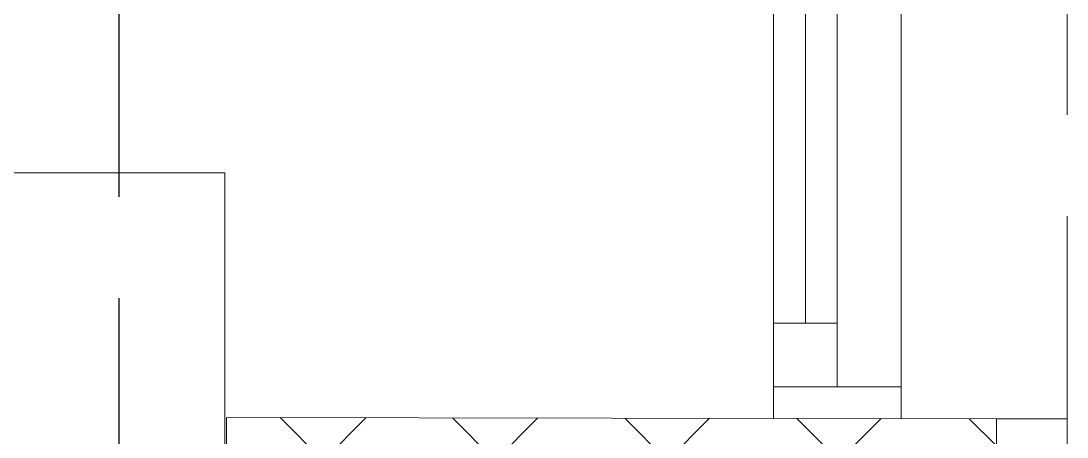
# Model space of a CAD drawing. Header units: inches. Extents: x -12418 to 57169, y -29325 to 19878.
# Drawn here: x 48228 to 49048, y -5605 to -5279 of the extents above; entities that cross this region are included whole.
import ezdxf

# ---------------------------------------------------------------- set-up
doc = ezdxf.new("R2010")
doc.units = ezdxf.units.IN
doc.header["$LTSCALE"] = 25
doc.header["$MEASUREMENT"] = 0
for name, pattern in [('00-Ground Floor$0$HIDDEN', [9.525, 6.35, -3.175]), ('DASHDOT', [25.4, 12.7, -6.35, 0, -6.35]), ('HIDDEN', [9.525, 6.35, -3.175])]:
    doc.linetypes.add(name, pattern=pattern)
doc.layers.get('0').update_dxf_attribs({"color": 8})
for name, color, linetype, lineweight in [('00-Ground Floor$0$Aluminum', 251, 'Continuous', 5), ('00-Ground Floor$0$C-HYDR-CTCH', 251, 'Continuous', 5), ('00-Ground Floor$0$Hatch', 254, 'Continuous', 5), ('00-Ground Floor$0$LOADING', 253, 'Continuous', 5), ('00-Ground Floor$0$NEW Wall', 166, 'Continuous', 5), ('00-Ground Floor$0$Proj', 251, 'Continuous', 5), ('00-Ground Floor$0$Walls', 251, 'Continuous', 5), ('E-LITE-CLNG-CNDT', 6, 'DASHDOT', 35), ('E-POWR-FLOR-CNDT', 6, 'HIDDEN', 25)]:
    doc.layers.add(name, color=color, linetype=linetype, lineweight=lineweight)

# ---------------------------------------------------------------- blocks, each defined once
blk = doc.blocks.new('*X133')
at = {"color": 0}
for p, q in [((13, 1), (13, 1)), ((13, 1), (13, 1)), ((13, 1), (13, 1)), ((13, 1), (13, 1)), ((13, 1), (13, 1)), ((13, 1), (13, 1)), ((13, 1), (13, 1)), ((13, 1), (13, 1)), ((13, 1), (13, 1)), ((13, 1), (13, 1)), ((13, 1), (13, 1)), ((13, 1), (13, 1)), ((13, 1), (13, 1)), ((13, 1), (13, 1)), ((13, 1), (13, 1)), ((13, 1), (14, 1)), ((13, 1), (14, 1)), ((13, 1), (14, 1)), ((13, 1), (13, 1)), ((13, 1), (13, 1)), ((13, 1), (13, 1)), ((13, 1), (13, 1)), ((13, 1), (13, 1)), ((13, 1), (13, 1)), ((13, 1), (13, 1)), ((13, 1), (13, 1)), ((13, 1), (13, 1)), ((13, 1), (13, 1)), ((13, 1), (13, 1)), ((13, 1), (13, 1)), ((13, 1), (13, 1)), ((13, 1), (13, 1)), ((13, 1), (13, 1)), ((13, 1), (13, 1)), ((13, 1), (13, 1)), ((13, 1), (13, 1)), ((13, 1), (13, 1)), ((13, 1), (13, 1)), ((13, 1), (13, 1)), ((13, 1), (13, 1)), ((13, 1), (13, 1)), ((13, 1), (13, 1)), ((13, 1), (13, 1)), ((13, 1), (13, 1)), ((13, 1), (13, 1)), ((13, 1), (13, 1)), ((13, 1), (13, 1)), ((13, 1), (13, 1)), ((13, 1), (13, 1)), ((13, 1), (13, 1)), ((13, 1), (13, 1)), ((13, 1), (13, 1)), ((13, 1), (13, 1)), ((13, 1), (13, 1)), ((13, 1), (13, 1)), ((13, 1), (13, 1)), ((13, 1), (13, 1)), ((13, 1), (13, 1)), ((13, 1), (13, 1)), ((13, 1), (13, 1)), ((13, 1), (13, 1)), ((13, 1), (13, 1)), ((13, 1), (13, 1)), ((13, 1), (13, 1)), ((13, 1), (13, 1)), ((13, 1), (13, 1)), ((13, 1), (13, 1)), ((13, 1), (13, 1)), ((13, 1), (13, 1)), ((13, 1), (13, 1)), ((13, 1), (13, 1)), ((13, 1), (13, 1)), ((13, 1), (13, 1)), ((13, 1), (13, 1)), ((13, 1), (13, 1)), ((13, 1), (13, 1)), ((13, 1), (13, 1)), ((13, 1), (13, 1)), ((13, 1), (13, 1)), ((13, 1), (13, 1)), ((13, 1), (13, 1)), ((13, 1), (13, 1)), ((13, 1), (13, 1)), ((13, 1), (13, 1)), ((13, 1), (13, 1)), ((13, 1), (13, 1)), ((13, 1), (13, 1)), ((13, 1), (13, 1)), ((13, 1), (13, 1)), ((13, 1), (13, 1)), ((13, 1), (13, 1)), ((13, 1), (13, 1)), ((13, 1), (13, 1)), ((13, 1), (13, 1)), ((13, 1), (13, 1)), ((13, 1), (13, 1)), ((13, 1), (13, 1)), ((13, 1), (13, 1)), ((13, 1), (13, 1)), ((13, 1), (13, 1)), ((13, 1), (13, 1)), ((13, 1), (13, 1)), ((13, 1), (13, 1)), ((13, 1), (13, 1)), ((13, 1), (13, 1)), ((13, 1), (13, 1)), ((13, 1), (13, 1)), ((13, 1), (13, 1)), ((13, 1), (13, 1)), ((13, 1), (13, 1)), ((13, 1), (13, 1)), ((13, 1), (13, 1)), ((13, 1), (13, 1)), ((13, 1), (13, 1)), ((13, 1), (13, 1)), ((13, 1), (13, 1)), ((13, 1), (13, 1)), ((13, 1), (13, 1)), ((13, 1), (13, 1)), ((13, 1), (13, 1)), ((13, 1), (13, 1)), ((13, 1), (13, 1)), ((13, 1), (13, 1)), ((13, 1), (14, 1)), ((13, 0), (13, 0)), ((13, 0), (13, 0)), ((13, 0), (13, 0)), ((13, 0), (13, 0)), ((13, 0), (13, 0)), ((13, 0), (13, 0)), ((13, 0), (13, 0)), ((13, 0), (13, 0)), ((13, 0), (13, 0)), ((13, 0), (13, 0)), ((13, 0), (13, 0)), ((13, 0), (13, 0)), ((13, 0), (13, 0)), ((13, 0), (13, 0)), ((13, 0), (13, 0)), ((13, 0), (13, 0)), ((13, 0), (13, 0)), ((13, 0), (13, 0)), ((13, 0), (13, 0)), ((13, 0), (13, 0)), ((13, 0), (13, 0)), ((13, 0), (13, 0)), ((13, 0), (13, 0)), ((13, 0), (13, 0)), ((13, 0), (13, 0)), ((13, 0), (13, 0)), ((13, 0), (13, 0)), ((13, 0), (13, 0)), ((13, 0), (13, 0)), ((13, 0), (13, 0)), ((13, 0), (13, 0)), ((13, 0), (13, 0)), ((13, 0), (13, 0)), ((13, 0), (13, 0)), ((13, 0), (13, 0)), ((13, 0), (13, 0)), ((13, 0), (13, 0)), ((13, 0), (13, 0)), ((13, 0), (13, 0)), ((13, 0), (13, 0)), ((13, 0), (13, 0)), ((13, 0), (13, 0)), ((13, 0), (13, 0)), ((13, 0), (13, 0)), ((13, 0), (13, 0)), ((13, 0), (13, 0)), ((13, 0), (13, 0)), ((13, 0), (13, 0)), ((13, 0), (14, 0)), ((13, 0), (14, 0)), ((13, 0), (13, 0)), ((13, 0), (14, 0)), ((14, 1), (14, 1)), ((14, 1), (14, 1)), ((14, 1), (14, 1)), ((14, 1), (14, 1)), ((14, 1), (14, 1)), ((14, 1), (14, 1)), ((14, 1), (14, 1)), ((14, 1), (14, 1)), ((14, 1), (14, 1)), ((14, 1), (14, 1)), ((14, 1), (14, 1)), ((14, 1), (14, 1)), ((14, 1), (14, 1)), ((14, 1), (14, 1)), ((14, 1), (14, 1)), ((14, 1), (14, 1)), ((14, 1), (14, 1)), ((14, 1), (14, 1)), ((14, 1), (14, 1)), ((14, 1), (14, 1)), ((14, 1), (14, 1)), ((14, 1), (14, 1)), ((14, 1), (14, 1)), ((14, 1), (14, 1)), ((14, 1), (14, 1)), ((14, 1), (14, 1)), ((14, 1), (14, 1)), ((14, 1), (14, 1)), ((14, 1), (14, 1)), ((14, 1), (14, 1)), ((14, 1), (14, 1)), ((14, 1), (14, 1)), ((14, 1), (14, 1)), ((14, 1), (14, 1)), ((14, 1), (14, 1)), ((14, 1), (14, 1)), ((14, 1), (14, 1)), ((14, 1), (14, 1)), ((14, 1), (14, 1)), ((14, 1), (14, 1)), ((14, 1), (14, 1)), ((14, 1), (14, 1)), ((14, 1), (14, 1)), ((14, 1), (14, 1)), ((14, 1), (14, 1)), ((14, 1), (14, 1)), ((14, 1), (14, 1)), ((14, 1), (14, 1)), ((14, 1), (14, 1)), ((14, 1), (14, 1)), ((14, 1), (14, 1)), ((14, 1), (14, 1)), ((14, 1), (14, 1)), ((14, 1), (14, 1)), ((14, 1), (14, 1)), ((14, 1), (14, 1)), ((14, 1), (14, 1)), ((14, 1), (14, 1)), ((14, 1), (14, 1)), ((14, 1), (14, 1)), ((14, 1), (14, 1)), ((14, 1), (14, 1)), ((14, 1), (14, 1)), ((14, 1), (14, 1)), ((14, 1), (14, 1)), ((14, 1), (14, 1)), ((14, 1), (14, 1)), ((14, 1), (14, 1)), ((14, 1), (14, 1)), ((14, 1), (14, 1)), ((14, 1), (14, 1)), ((14, 1), (14, 1)), ((14, 1), (14, 1)), ((14, 1), (14, 1)), ((14, 1), (14, 1)), ((14, 1), (14, 1)), ((14, 1), (14, 1)), ((14, 1), (14, 1)), ((14, 1), (14, 1)), ((14, 1), (14, 1)), ((14, 1), (14, 1)), ((14, 1), (14, 1)), ((14, 1), (14, 1)), ((14, 1), (14, 1)), ((14, 1), (14, 1)), ((14, 1), (14, 1)), ((14, 1), (14, 1)), ((14, 1), (14, 1)), ((14, 1), (14, 1)), ((14, 1), (14, 1)), ((14, 1), (14, 1)), ((14, 1), (14, 1)), ((14, 1), (14, 1)), ((14, 1), (14, 1)), ((14, 0), (14, 0)), ((14, 0), (14, 0)), ((14, 0), (14, 0)), ((14, 0), (14, 0)), ((14, 0), (14, 0)), ((14, 0), (14, 0)), ((14, 0), (14, 0)), ((14, 0), (14, 0)), ((14, 0), (14, 0)), ((14, 0), (14, 0)), ((14, 0), (14, 0)), ((14, 0), (14, 0)), ((14, 0), (14, 0)), ((14, 0), (14, 0)), ((14, 0), (14, 0)), ((14, 0), (14, 0)), ((14, 0), (14, 0)), ((14, 0), (14, 0)), ((14, 0), (14, 0)), ((14, 0), (14, 0)), ((14, 0), (14, 0)), ((14, 0), (14, 0)), ((14, 0), (14, 0)), ((14, 0), (14, 0)), ((14, 0), (14, 0)), ((14, 0), (14, 0)), ((14, 0), (14, 0)), ((14, 0), (14, 0)), ((14, 0), (14, 0)), ((14, 0), (14, 0)), ((14, 0), (14, 0)), ((14, 0), (14, 0)), ((14, 0), (14, 0)), ((14, 0), (14, 0)), ((14, 0), (14, 0)), ((14, 0), (14, 0)), ((14, 0), (14, 0)), ((14, 0), (14, 0)), ((14, 0), (14, 0)), ((14, 0), (14, 0)), ((14, 0), (14, 0)), ((14, 0), (14, 0)), ((14, 0), (14, 0)), ((14, 0), (14, 0)), ((14, 0), (14, 0)), ((14, 0), (14, 0)), ((14, 0), (14, 0)), ((14, 0), (14, 0)), ((13, 0), (13, 0)), ((13, 0), (14, 0)), ((13, 0), (13, 0)), ((13, 0), (14, 0)), ((13, 0), (13, 0)), ((13, 0), (14, 0)), ((13, 0), (13, 0)), ((13, 0), (13, 0)), ((13, 0), (13, 0)), ((13, 0), (13, 0)), ((13, 0), (14, 0)), ((13, 0), (13, 0)), ((13, 0), (14, 0)), ((13, 0), (13, 0)), ((13, 0), (14, 0)), ((13, 0), (13, 0)), ((13, 0), (14, 0)), ((13, 0), (13, 0)), ((13, 0), (14, 0)), ((13, 0), (13, 0)), ((13, 0), (14, 0)), ((13, 0), (13, 0)), ((13, 0), (14, 0)), ((13, 0), (13, 0)), ((13, 0), (13, 0)), ((13, 0), (13, 0)), ((13, 0), (14, 0)), ((13, 0), (13, 0)), ((13, 0), (14, 0)), ((13, 0), (13, 0)), ((13, 0), (14, 0)), ((13, 0), (13, 0)), ((13, 0), (14, 0)), ((13, 0), (13, 0)), ((13, 0), (13, 0)), ((13, 0), (13, 0)), ((13, 0), (13, 0)), ((13, 0), (13, 0)), ((13, 0), (13, 0)), ((13, 0), (13, 0)), ((13, 0), (13, 0)), ((13, 0), (13, 0)), ((13, 0), (13, 0)), ((13, 0), (13, 0)), ((13, 0), (13, 0)), ((13, 0), (13, 0)), ((13, 0), (13, 0)), ((13, 0), (13, 0)), ((13, 0), (13, 0)), ((13, 0), (13, 0)), ((13, 0), (13, 0)), ((13, 0), (13, 0)), ((13, 0), (13, 0)), ((13, 0), (13, 0)), ((13, 0), (13, 0)), ((13, 0), (13, 0)), ((13, 0), (13, 0)), ((13, 0), (13, 0)), ((13, 0), (13, 0)), ((13, 0), (13, 0)), ((13, 0), (13, 0)), ((13, 0), (13, 0)), ((13, 0), (13, 0)), ((13, 0), (13, 0)), ((13, -1), (13, -1)), ((13, -1), (13, -1)), ((13, -1), (13, -1)), ((13, -1), (13, -1)), ((13, -1), (13, -1)), ((13, -1), (14, -1)), ((13, -1), (13, -1)), ((14, 0), (14, 0)), ((14, 0), (14, 0)), ((14, 0), (14, 0)), ((14, 0), (14, 0)), ((14, 0), (14, 0)), ((14, 0), (14, 0)), ((14, 0), (14, 0)), ((14, 0), (14, 0)), ((14, 0), (14, 0)), ((14, 0), (14, 0)), ((14, 0), (14, 0)), ((14, 0), (14, 0)), ((14, 0), (14, 0)), ((14, 0), (14, 0)), ((14, 0), (14, 0)), ((13, 0), (14, 0)), ((14, 0), (14, 0)), ((14, 0), (14, 0)), ((14, 0), (14, 0)), ((14, 0), (14, 0)), ((14, 0), (14, 0)), ((14, 0), (14, 0)), ((14, 0), (14, 0)), ((14, 0), (14, 0)), ((14, 0), (14, 0)), ((14, 0), (14, 0)), ((14, 0), (14, 0)), ((14, 0), (14, 0)), ((14, 0), (14, 0)), ((14, 0), (14, 0)), ((14, 0), (14, 0)), ((14, 0), (14, 0)), ((14, 0), (14, 0)), ((14, 0), (14, 0)), ((14, 0), (14, 0)), ((14, 0), (14, 0)), ((14, 0), (14, 0)), ((14, 0), (14, 0)), ((14, 0), (14, 0)), ((14, 0), (14, 0)), ((14, 0), (14, 0)), ((14, 0), (14, 0)), ((14, 0), (14, 0)), ((14, 0), (14, 0)), ((14, 0), (14, 0)), ((14, 0), (14, 0)), ((14, 0), (14, 0)), ((14, 0), (14, 0)), ((14, 0), (14, 0)), ((14, 0), (14, 0)), ((14, -1), (14, -1)), ((14, -1), (14, -1)), ((14, -1), (14, -1)), ((14, -1), (14, -1)), ((14, -1), (14, -1))]:
    blk.add_line(p, q, dxfattribs=at)
blk = doc.blocks.new('*X132')
at = {"color": 0}
for p, q in [((5, 3), (5, 3)), ((5, 3), (5, 3)), ((5, 3), (5, 3)), ((5, 3), (5, 3)), ((5, 3), (5, 3)), ((5, 3), (5, 3)), ((5, 3), (5, 3)), ((5, 3), (5, 3)), ((5, 3), (5, 3)), ((5, 3), (5, 3)), ((5, 3), (5, 3)), ((5, 3), (5, 3)), ((5, 3), (5, 3)), ((5, 3), (5, 3)), ((5, 3), (5, 3)), ((5, 3), (5, 3)), ((5, 3), (5, 3)), ((5, 3), (5, 3)), ((5, 3), (5, 3)), ((5, 3), (5, 3)), ((5, 3), (5, 3)), ((5, 3), (5, 3)), ((5, 3), (5, 3)), ((5, 3), (5, 3)), ((5, 3), (5, 3)), ((5, 3), (5, 3)), ((5, 3), (5, 3)), ((5, 3), (5, 3)), ((5, 3), (5, 3)), ((5, 3), (5, 3)), ((5, 3), (5, 3)), ((5, 3), (5, 3)), ((5, 3), (5, 3)), ((5, 3), (5, 3)), ((5, 3), (5, 3)), ((5, 3), (5, 3)), ((5, 3), (5, 3)), ((5, 3), (5, 3)), ((5, 3), (5, 3)), ((5, 3), (5, 3)), ((5, 3), (5, 3)), ((5, 3), (5, 3)), ((5, 3), (5, 3)), ((5, 3), (5, 3)), ((5, 3), (5, 3)), ((5, 3), (5, 3)), ((5, 3), (5, 3)), ((5, 3), (5, 3)), ((5, 3), (5, 3)), ((5, 3), (5, 3)), ((5, 3), (5, 3)), ((5, 3), (5, 3)), ((5, 3), (5, 3)), ((5, 3), (5, 3)), ((5, 3), (5, 3)), ((5, 3), (5, 3)), ((5, 3), (5, 3)), ((5, 3), (5, 3)), ((5, 3), (5, 3)), ((5, 3), (5, 3)), ((5, 3), (5, 3)), ((5, 3), (5, 3)), ((5, 3), (5, 3)), ((5, 3), (5, 3)), ((5, 3), (5, 3)), ((5, 3), (5, 3)), ((6, 3), (5, 3)), ((5, 3), (5, 3)), ((6, 3), (5, 3)), ((5, 3), (5, 3)), ((6, 3), (5, 3)), ((5, 3), (5, 3)), ((6, 3), (5, 3)), ((5, 3), (5, 3)), ((5, 3), (5, 3)), ((5, 3), (5, 3)), ((5, 3), (5, 3)), ((5, 3), (5, 3)), ((5, 3), (5, 3)), ((5, 3), (5, 3)), ((5, 3), (5, 3)), ((5, 3), (5, 3)), ((5, 3), (5, 3)), ((5, 3), (5, 3)), ((5, 3), (5, 3)), ((5, 3), (5, 3)), ((5, 3), (5, 3)), ((5, 3), (5, 3)), ((5, 3), (5, 3)), ((5, 3), (5, 3)), ((5, 3), (5, 3)), ((5, 3), (5, 3)), ((5, 3), (5, 3)), ((5, 3), (5, 3)), ((5, 3), (5, 3)), ((5, 3), (5, 3)), ((6, 3), (6, 3)), ((6, 3), (6, 3)), ((6, 3), (6, 3)), ((6, 3), (6, 3)), ((6, 3), (6, 3)), ((6, 3), (6, 3)), ((6, 3), (6, 3)), ((6, 3), (6, 3)), ((6, 3), (6, 3)), ((6, 3), (6, 3)), ((6, 3), (6, 3)), ((6, 3), (6, 3)), ((6, 3), (6, 3)), ((6, 3), (6, 3)), ((6, 3), (6, 3)), ((6, 3), (6, 3)), ((6, 3), (6, 3)), ((6, 3), (6, 3)), ((6, 3), (6, 3)), ((6, 3), (6, 3)), ((6, 3), (6, 3)), ((6, 3), (6, 3)), ((6, 3), (6, 3)), ((6, 3), (6, 3)), ((6, 3), (6, 3)), ((6, 3), (6, 3)), ((6, 3), (6, 3)), ((6, 3), (6, 3)), ((6, 3), (6, 3)), ((6, 3), (6, 3)), ((6, 3), (6, 3)), ((6, 3), (6, 3)), ((6, 3), (6, 3)), ((6, 3), (6, 3)), ((6, 3), (6, 3)), ((6, 3), (6, 3)), ((6, 3), (6, 3)), ((6, 3), (6, 3)), ((6, 3), (6, 3)), ((6, 3), (6, 3)), ((6, 3), (6, 3)), ((6, 3), (6, 3)), ((6, 3), (6, 3)), ((6, 3), (6, 3)), ((6, 3), (6, 3)), ((6, 3), (6, 3)), ((6, 3), (6, 3)), ((6, 3), (6, 3)), ((6, 3), (6, 3)), ((6, 3), (6, 3)), ((6, 3), (6, 3)), ((6, 3), (6, 3)), ((6, 3), (6, 3)), ((6, 3), (6, 3)), ((6, 3), (6, 3)), ((6, 3), (6, 3)), ((6, 3), (6, 3)), ((6, 3), (6, 3)), ((6, 3), (6, 3)), ((6, 3), (6, 3)), ((6, 3), (6, 3)), ((6, 3), (6, 3)), ((6, 3), (6, 3)), ((6, 3), (6, 3)), ((6, 3), (6, 3)), ((6, 3), (6, 3)), ((6, 3), (6, 3)), ((6, 3), (6, 3)), ((6, 3), (6, 3)), ((6, 3), (6, 3)), ((6, 3), (6, 3)), ((6, 3), (6, 3)), ((6, 3), (6, 3)), ((6, 3), (6, 3)), ((6, 3), (6, 3)), ((6, 3), (6, 3)), ((6, 3), (6, 3)), ((6, 3), (6, 3)), ((6, 3), (6, 3)), ((6, 3), (6, 3)), ((6, 3), (6, 3)), ((6, 3), (6, 3)), ((6, 3), (6, 3)), ((6, 3), (6, 3)), ((6, 3), (6, 3)), ((6, 3), (6, 3)), ((6, 3), (6, 3)), ((6, 3), (6, 3)), ((6, 3), (6, 3)), ((6, 3), (6, 3)), ((6, 3), (6, 3)), ((6, 3), (6, 3)), ((6, 3), (6, 3)), ((6, 3), (6, 3)), ((6, 3), (6, 3)), ((6, 3), (6, 3)), ((6, 3), (6, 3)), ((6, 3), (6, 3)), ((6, 3), (6, 3)), ((6, 3), (6, 3)), ((6, 3), (6, 3)), ((6, 3), (6, 3)), ((6, 3), (6, 3)), ((6, 3), (6, 3)), ((6, 3), (6, 3)), ((6, 3), (6, 3)), ((6, 3), (6, 3)), ((6, 3), (6, 3)), ((6, 3), (6, 3)), ((6, 3), (6, 3)), ((6, 3), (6, 3)), ((6, 3), (6, 3)), ((6, 3), (6, 3)), ((6, 3), (6, 3)), ((6, 3), (6, 3)), ((6, 3), (6, 3)), ((6, 3), (6, 3)), ((6, 3), (6, 3)), ((6, 3), (6, 3)), ((6, 3), (6, 3)), ((6, 3), (6, 3)), ((6, 3), (6, 3)), ((6, 3), (6, 3)), ((6, 3), (6, 3)), ((6, 3), (6, 3)), ((6, 3), (6, 3)), ((6, 3), (6, 3)), ((6, 3), (6, 3)), ((6, 3), (6, 3)), ((6, 3), (6, 3)), ((6, 3), (6, 3)), ((6, 3), (6, 3)), ((6, 3), (6, 3)), ((6, 3), (6, 3)), ((6, 3), (6, 3)), ((6, 3), (6, 3)), ((6, 3), (6, 3)), ((6, 3), (6, 3)), ((6, 3), (6, 3)), ((6, 3), (6, 3)), ((6, 3), (6, 3)), ((6, 3), (6, 3)), ((6, 3), (6, 3)), ((6, 3), (6, 3)), ((6, 3), (6, 3)), ((6, 3), (6, 3)), ((6, 3), (6, 3)), ((6, 3), (6, 3)), ((6, 3), (6, 3)), ((6, 3), (6, 3)), ((6, 3), (6, 3)), ((6, 3), (6, 3)), ((6, 3), (6, 3)), ((6, 3), (6, 3)), ((6, 3), (6, 3)), ((6, 3), (6, 3)), ((6, 3), (6, 3)), ((6, 3), (6, 3)), ((6, 3), (6, 3)), ((6, 3), (6, 3)), ((6, 3), (6, 3)), ((6, 3), (6, 3)), ((6, 3), (6, 3)), ((6, 3), (6, 3)), ((6, 3), (6, 3)), ((6, 3), (6, 3)), ((6, 3), (6, 3)), ((6, 3), (6, 3)), ((6, 3), (6, 3)), ((6, 3), (6, 3)), ((6, 3), (6, 3)), ((6, 3), (6, 3)), ((6, 3), (6, 3)), ((6, 3), (6, 3)), ((6, 3), (6, 3)), ((6, 3), (6, 3)), ((6, 3), (6, 3)), ((6, 3), (6, 3)), ((6, 3), (6, 3)), ((6, 3), (6, 3)), ((6, 3), (6, 3)), ((6, 3), (6, 3)), ((6, 3), (6, 3)), ((6, 3), (6, 3)), ((6, 3), (6, 3)), ((6, 3), (6, 3)), ((6, 3), (6, 3)), ((6, 3), (6, 3)), ((6, 3), (6, 3)), ((6, 3), (6, 3)), ((6, 3), (6, 3)), ((6, 3), (6, 3)), ((6, 3), (6, 3)), ((6, 3), (6, 3)), ((6, 3), (6, 3)), ((6, 3), (6, 3)), ((6, 3), (6, 3)), ((6, 3), (6, 3)), ((6, 3), (6, 3)), ((6, 3), (6, 3)), ((6, 3), (6, 3)), ((6, 3), (6, 3)), ((6, 3), (6, 3)), ((6, 3), (6, 3)), ((6, 3), (5, 3)), ((6, 3), (5, 3)), ((6, 3), (5, 3)), ((6, 3), (5, 3)), ((6, 3), (5, 3)), ((6, 3), (6, 3)), ((6, 3), (6, 3)), ((6, 3), (6, 3)), ((6, 3), (6, 3)), ((6, 3), (6, 3)), ((6, 3), (6, 3)), ((6, 3), (6, 3)), ((6, 3), (6, 3)), ((6, 3), (6, 3)), ((6, 3), (6, 3)), ((6, 3), (6, 3)), ((6, 3), (6, 3)), ((6, 3), (6, 3)), ((6, 3), (6, 3)), ((6, 3), (6, 3)), ((6, 3), (6, 3)), ((6, 3), (6, 3)), ((6, 3), (6, 3)), ((6, 3), (6, 3)), ((6, 3), (6, 3)), ((6, 3), (6, 3)), ((6, 3), (6, 3)), ((6, 3), (6, 3)), ((6, 3), (6, 3)), ((6, 3), (6, 3)), ((6, 3), (6, 3)), ((6, 3), (6, 3)), ((6, 3), (6, 3)), ((6, 3), (6, 3)), ((6, 3), (6, 3)), ((6, 3), (6, 3)), ((6, 3), (6, 3)), ((6, 3), (6, 3)), ((6, 3), (6, 3)), ((6, 3), (6, 3)), ((6, 3), (6, 3)), ((6, 3), (6, 3)), ((6, 3), (6, 3)), ((6, 3), (6, 3)), ((6, 3), (6, 3)), ((6, 3), (6, 3)), ((6, 3), (6, 3)), ((6, 3), (6, 3)), ((6, 3), (6, 3)), ((6, 3), (6, 3)), ((6, 3), (6, 3)), ((6, 3), (6, 3)), ((6, 3), (6, 3)), ((6, 3), (6, 3)), ((6, 3), (6, 3)), ((6, 3), (6, 3)), ((6, 3), (6, 3)), ((6, 3), (6, 3)), ((6, 3), (6, 3)), ((6, 3), (6, 3)), ((6, 3), (6, 3)), ((6, 3), (6, 3)), ((6, 3), (6, 3)), ((6, 3), (6, 3)), ((6, 3), (6, 3)), ((6, 3), (6, 3)), ((6, 3), (6, 3)), ((6, 3), (6, 3)), ((6, 3), (6, 3)), ((6, 3), (6, 3)), ((6, 3), (6, 3)), ((6, 3), (6, 3)), ((6, 3), (6, 3)), ((6, 3), (6, 3)), ((6, 3), (6, 3)), ((6, 3), (6, 3)), ((6, 3), (6, 3)), ((6, 3), (6, 3)), ((6, 3), (6, 3)), ((6, 3), (6, 3)), ((6, 3), (6, 3)), ((6, 3), (6, 3)), ((6, 3), (6, 3)), ((6, 3), (6, 3)), ((6, 3), (6, 3)), ((6, 3), (6, 3)), ((6, 3), (6, 3)), ((6, 3), (6, 3)), ((6, 3), (6, 3)), ((6, 3), (6, 3)), ((6, 3), (6, 3)), ((6, 3), (6, 3)), ((6, 3), (6, 3)), ((6, 3), (6, 3)), ((6, 3), (6, 3)), ((6, 3), (6, 3)), ((6, 3), (6, 3)), ((6, 3), (6, 3)), ((6, 3), (6, 3)), ((6, 3), (6, 3)), ((6, 3), (6, 3)), ((6, 3), (6, 3)), ((6, 3), (6, 3)), ((6, 3), (6, 3)), ((6, 3), (6, 3)), ((6, 3), (6, 3)), ((6, 3), (6, 3)), ((6, 3), (6, 3)), ((6, 3), (6, 3)), ((6, 3), (6, 3)), ((6, 3), (6, 3)), ((6, 3), (6, 3)), ((6, 3), (6, 3)), ((6, 3), (6, 3)), ((6, 3), (6, 3)), ((6, 3), (6, 3)), ((6, 3), (6, 3)), ((6, 3), (6, 3)), ((6, 3), (6, 3)), ((6, 3), (6, 3)), ((6, 3), (6, 3)), ((6, 3), (6, 3)), ((6, 3), (6, 3)), ((6, 3), (6, 3)), ((6, 3), (6, 3)), ((6, 3), (6, 3)), ((6, 3), (6, 3)), ((6, 3), (6, 3)), ((6, 3), (6, 3)), ((6, 3), (6, 3)), ((6, 3), (6, 3)), ((6, 3), (6, 3)), ((6, 3), (6, 3)), ((6, 3), (6, 3)), ((6, 3), (6, 3)), ((6, 3), (6, 3)), ((6, 3), (6, 3)), ((6, 3), (6, 3)), ((6, 3), (6, 3)), ((6, 3), (6, 3)), ((6, 3), (6, 3)), ((6, 3), (6, 3)), ((6, 3), (6, 3)), ((6, 3), (6, 3)), ((6, 3), (6, 3)), ((6, 3), (6, 3)), ((6, 3), (6, 3)), ((6, 3), (6, 3)), ((6, 3), (6, 3)), ((6, 3), (6, 3)), ((6, 3), (6, 3)), ((6, 3), (6, 3)), ((6, 3), (6, 3)), ((6, 3), (6, 3)), ((6, 3), (6, 3)), ((6, 3), (6, 3)), ((6, 3), (6, 3)), ((6, 3), (6, 3)), ((6, 3), (6, 3)), ((6, 3), (6, 3)), ((6, 3), (6, 3)), ((6, 3), (6, 3)), ((6, 3), (6, 3)), ((6, 3), (6, 3)), ((6, 3), (6, 3)), ((6, 3), (6, 3)), ((6, 3), (6, 3)), ((6, 3), (6, 3)), ((6, 3), (6, 3)), ((6, 3), (6, 3)), ((6, 3), (6, 3)), ((6, 3), (6, 3)), ((6, 3), (6, 3)), ((6, 3), (6, 3)), ((6, 3), (6, 3)), ((6, 3), (6, 3)), ((6, 3), (6, 3)), ((6, 3), (6, 3)), ((6, 3), (6, 3)), ((6, 3), (6, 3)), ((6, 3), (6, 3)), ((6, 3), (6, 3)), ((6, 3), (6, 3)), ((6, 3), (6, 3)), ((6, 3), (6, 3)), ((6, 3), (6, 3)), ((6, 3), (6, 3)), ((6, 3), (6, 3)), ((6, 3), (6, 3)), ((6, 3), (6, 3)), ((6, 3), (6, 3)), ((6, 3), (6, 3)), ((6, 3), (6, 3)), ((6, 3), (6, 3)), ((6, 3), (6, 3)), ((6, 3), (6, 3)), ((6, 3), (6, 3)), ((6, 3), (6, 3)), ((6, 3), (6, 3)), ((6, 3), (6, 3)), ((6, 3), (6, 3)), ((6, 3), (6, 3)), ((6, 3), (6, 3)), ((6, 3), (6, 3)), ((6, 3), (6, 3)), ((6, 3), (6, 3)), ((6, 3), (6, 3)), ((6, 3), (6, 3)), ((6, 3), (6, 3)), ((6, 3), (6, 3)), ((6, 3), (6, 3)), ((6, 3), (6, 3)), ((6, 3), (6, 3)), ((6, 3), (6, 3)), ((6, 3), (6, 3)), ((6, 3), (6, 3)), ((6, 3), (6, 3)), ((6, 3), (6, 3)), ((6, 3), (6, 3)), ((6, 3), (6, 3)), ((6, 3), (6, 3)), ((6, 3), (6, 3)), ((6, 3), (6, 3)), ((6, 3), (6, 3)), ((6, 3), (6, 3)), ((6, 3), (6, 3)), ((6, 3), (6, 3)), ((6, 3), (6, 3)), ((6, 3), (6, 3)), ((6, 3), (6, 3)), ((6, 3), (6, 3)), ((6, 3), (6, 3)), ((6, 3), (6, 3)), ((6, 3), (6, 3)), ((6, 3), (6, 3)), ((6, 3), (6, 3)), ((6, 3), (6, 3)), ((6, 3), (6, 3)), ((6, 3), (6, 3)), ((6, 3), (6, 3)), ((6, 3), (6, 3)), ((6, 3), (6, 3)), ((6, 3), (6, 3)), ((6, 3), (6, 3)), ((6, 3), (6, 3)), ((6, 3), (6, 3)), ((6, 3), (6, 3)), ((6, 3), (6, 3)), ((6, 3), (6, 3)), ((6, 3), (6, 3)), ((6, 3), (6, 3)), ((6, 3), (6, 3)), ((6, 3), (6, 3)), ((6, 3), (6, 3)), ((6, 3), (6, 3)), ((6, 3), (6, 3)), ((6, 3), (6, 3)), ((6, 3), (6, 3)), ((6, 3), (6, 3)), ((6, 3), (6, 3)), ((6, 3), (6, 3)), ((6, 3), (6, 3)), ((6, 3), (6, 3)), ((6, 3), (6, 3)), ((6, 3), (6, 3)), ((6, 3), (6, 3)), ((6, 3), (6, 3)), ((6, 3), (6, 3)), ((6, 3), (6, 3)), ((6, 3), (6, 3)), ((6, 3), (6, 3)), ((6, 3), (6, 3)), ((6, 3), (6, 3)), ((6, 3), (6, 3)), ((6, 3), (6, 3)), ((6, 3), (6, 3)), ((6, 3), (6, 3)), ((6, 3), (6, 3)), ((6, 3), (6, 3)), ((6, 3), (6, 3)), ((6, 3), (6, 3)), ((6, 3), (6, 3)), ((6, 3), (6, 3)), ((6, 3), (6, 3)), ((6, 3), (6, 3)), ((6, 3), (6, 3)), ((6, 3), (6, 3)), ((6, 3), (6, 3)), ((6, 3), (6, 3)), ((6, 3), (6, 3)), ((6, 3), (6, 3)), ((6, 3), (6, 3)), ((6, 3), (6, 3)), ((6, 3), (6, 3)), ((6, 3), (6, 3)), ((6, 3), (6, 3)), ((6, 3), (6, 3)), ((6, 3), (6, 3)), ((6, 3), (6, 3)), ((6, 3), (6, 3)), ((6, 3), (6, 3)), ((6, 3), (6, 3)), ((6, 3), (6, 3)), ((6, 3), (6, 3)), ((6, 3), (6, 3)), ((6, 3), (6, 3)), ((6, 3), (6, 3)), ((6, 3), (6, 3)), ((6, 3), (6, 3)), ((6, 3), (6, 3)), ((6, 3), (6, 3)), ((6, 3), (6, 3)), ((6, 3), (6, 3)), ((6, 3), (6, 3)), ((6, 3), (6, 3)), ((6, 3), (6, 3)), ((6, 3), (6, 3)), ((6, 3), (6, 3)), ((6, 3), (6, 3)), ((6, 3), (6, 3)), ((6, 3), (6, 3)), ((6, 3), (6, 3))]:
    blk.add_line(p, q, dxfattribs=at)
blk = doc.blocks.new('00-Ground Floor$0$GF21043-P')
at = {"color": 0}
for p, q in [((0.8, 0.75), (-0.8, 0.75)), ((0.8, 0), (0.8, 0.75))]:
    blk.add_line(p, q, dxfattribs=at)
for points in [[(0.8, 0.75), (0.8, 0.75), (0.8, 0.75), (0.8, 0.75), (0.8, 0.75), (0.8, 0.75), (0.8, 0.75), (0.8, 0.75), (0.8, 0.75), (0.8, 0.75), (0.8, 0.75), (0.8, 0.75), (0.8, 0.75), (0.8, 0.75), (0.8, 0.75), (0.8, 0.75), (0.8, 0.75), (0.8, 0.75), (0.8, 0.75), (0.8, 0.75), (0.8, 0.75), (0.8, 0.75), (0.8, 0.75), (0.8, 0.75), (0.8, 0.75), (0.8, 0.75), (0.8, 0.75), (0.8, 0.75), (0.8, 0.75), (0.8, 0.75), (0.8, 0.75), (0.8, 0.75), (0.8, 0.75), (0.8, 0.75), (0.8, 0.75), (0.8, 0.75), (0.8, 0.75), (0.8, 0.75), (0.8, 0.75), (0.8, 0.75), (0.8, 0.75), (0.8, 0.75), (0.8, 0.75), (0.8, 0.75), (0.8, 0.75), (0.8, 0.75), (0.8, 0.75), (0.8, 0.75), (0.8, 0.75), (0.8, 0.75), (0.8, 0.75), (0.8, 0.75), (0.8, 0.75), (0.8, 0.75), (0.8, 0.75), (0.8, 0.75), (0.8, 0.75), (0.8, 0.75), (0.8, 0.75), (0.8, 0.75), (0.8, 0.75), (0.8, 0.75), (0.8, 0.75), (0.8, 0.75), (0.8, 0.75), (0.8, 0.75), (0.8, 0.75), (0.8, 0.75), (0.8, 0.75), (0.8, 0.75), (0.8, 0.75), (0.8, 0.75), (0.8, 0.75), (0.8, 0.75), (0.8, 0.75), (0.8, 0.75), (0.8, 0.75), (0.8, 0.75), (0.8, 0.75), (0.8, 0.75), (0.8, 0.75), (0.8, 0.75), (0.8, 0.75), (0.8, 0.75), (0.8, 0.75), (0.8, 0.75), (0.8, 0.75), (0.8, 0.75), (0.8, 0.75), (0.8, 0.75), (0.8, 0.75), (0.8, 0.75), (0.8, 0.75), (0.8, 0.75), (0.8, 0.75), (0.8, 0.75), (0.8, 0.75), (0.8, 0.75), (0.8, 0.75), (0.8, 0.75), (0.8, 0.75), (0.8, 0.75), (0.8, 0.75), (0.8, 0.75), (0.8, 0.75), (0.8, 0.75), (0.8, 0.75), (0.8, 0.75), (0.8, 0.75), (0.8, 0.75), (0.8, 0.75), (0.8, 0.75), (0.8, 0.75), (0.8, 0.75), (0.8, 0.75), (0.8, 0.75), (0.8, 0.75), (0.8, 0.75), (0.8, 0.75), (0.8, 0.75), (0.8, 0.75), (0.8, 0.75), (0.8, 0.75), (0.8, 0.75), (0.8, 0.75), (0.8, 0.75), (0.8, 0.75), (0.8, 0.75), (0.8, 0.75), (0.8, 0.75), (0.8, 0.75), (0.8, 0.75), (0.8, 0.75), (0.8, 0.75), (0.8, 0.75), (0.8, 0.75), (0.8, 0.75), (0.8, 0.75), (0.8, 0.75), (0.8, 0.75), (0.8, 0.75), (0.8, 0.75), (0.8, 0.75), (0.8, 0.75), (0.8, 0.75), (0.8, 0.75), (0.8, 0.75), (0.8, 0.75), (0.8, 0.75), (0.8, 0.75), (0.8, 0.75), (0.8, 0.75), (0.8, 0.75), (0.8, 0.75), (0.8, 0.75), (0.8, 0.75), (0.8, 0.75), (0.8, 0.75), (0.8, 0.75), (0.8, 0.75), (0.8, 0.75), (0.8, 0.75), (0.8, 0.75), (0.8, 0.75), (0.8, 0.75), (0.8, 0.75), (0.8, 0.75), (0.8, 0.75), (0.8, 0.75), (0.8, 0.75), (0.8, 0.75), (0.8, 0.75), (0.8, 0.75), (0.8, 0.75), (0.8, 0.75), (0.8, 0.75), (0.8, 0.75), (0.8, 0.75), (0.8, 0.75), (0.8, 0.75), (0.8, 0.75), (0.8, 0.75), (0.8, 0.75), (0.8, 0.75), (0.8, 0.75), (0.8, 0.75), (0.8, 0.75), (0.8, 0.75), (0.8, 0.75), (0.8, 0.75), (0.8, 0.75), (0.8, 0.75), (0.8, 0.75), (0.8, 0.75), (0.8, 0.75), (0.8, 0.75), (0.8, 0.75), (0.8, 0.75), (0.8, 0.75), (0.8, 0.75), (0.8, 0.75), (0.8, 0.75), (0.8, 0.75), (0.8, 0.75), (0.8, 0.75), (0.8, 0.75), (0.8, 0.75), (0.8, 0.75), (0.8, 0.75), (0.8, 0.75), (0.8, 0.75), (0.8, 0.75), (0.8, 0.75), (0.8, 0.75), (0.8, 0.75), (0.8, 0.75), (0.8, 0.75), (0.8, 0.75), (0.8, 0.75), (0.8, 0.75), (0.8, 0.75), (0.8, 0.75), (0.8, 0.75), (0.8, 0.75), (0.8, 0.75), (0.8, 0.75), (0.8, 0.75), (0.8, 0.75), (0.8, 0.75), (0.8, 0.75), (0.8, 0.75), (0.8, 0.75), (0.8, 0.75), (0.8, 0.75), (0.8, 0.75), (0.8, 0.75), (0.8, 0.75), (0.8, 0.75), (0.8, 0.75), (0.8, 0.75), (0.8, 0.75), (0.8, 0.75), (0.8, 0.75), (0.8, 0.75), (0.8, 0.75), (0.8, 0.75), (0.8, 0.75), (0.8, 0.75), (0.8, 0.75), (0.8, 0.75), (0.8, 0.75), (0.8, 0.75), (0.8, 0.75), (0.8, 0.75), (0.8, 0.75), (0.8, 0.75), (0.8, 0.75), (0.8, 0.75), (0.8, 0.75), (0.8, 0.75), (0.8, 0.75), (0.8, 0.75), (0.8, 0.75), (0.8, 0.75), (0.8, 0.75), (0.8, 0.75), (0.8, 0.75), (0.8, 0.75), (0.8, 0.75), (0.8, 0.75), (0.8, 0.75), (0.8, 0.75), (0.8, 0.75), (0.8, 0.75), (0.8, 0.75), (0.8, 0.75), (0.8, 0.75)], [(0.8, 0.75), (0.8, 0.75), (0.8, 0.75), (0.8, 0.75), (0.8, 0.75), (0.8, 0.75), (0.8, 0.75), (0.8, 0.75), (0.8, 0.75), (0.8, 0.75), (0.8, 0.75), (0.8, 0.75), (0.8, 0.75), (0.8, 0.75), (0.8, 0.75), (0.8, 0.75), (0.8, 0.75), (0.8, 0.75), (0.8, 0.75), (0.8, 0.75), (0.8, 0.75), (0.8, 0.75), (0.8, 0.75), (0.8, 0.75), (0.8, 0.75), (0.8, 0.75), (0.8, 0.75), (0.8, 0.75), (0.8, 0.75), (0.8, 0.75), (0.8, 0.75), (0.8, 0.75), (0.8, 0.75), (0.8, 0.75), (0.8, 0.75), (0.8, 0.75), (0.8, 0.75), (0.8, 0.75), (0.8, 0.75), (0.8, 0.75), (0.8, 0.75), (0.8, 0.75), (0.8, 0.75), (0.8, 0.75), (0.8, 0.75), (0.8, 0.75), (0.8, 0.75), (0.8, 0.75), (0.8, 0.75), (0.8, 0.75), (0.8, 0.75), (0.8, 0.75), (0.8, 0.75), (0.8, 0.75), (0.8, 0.75), (0.8, 0.75), (0.8, 0.75), (0.8, 0.75), (0.8, 0.75), (0.8, 0.75), (0.8, 0.75), (0.8, 0.75), (0.8, 0.75), (0.8, 0.75), (0.8, 0.75), (0.8, 0.75), (0.8, 0.75), (0.8, 0.75), (0.8, 0.75), (0.8, 0.75), (0.8, 0.75), (0.8, 0.75), (0.8, 0.75), (0.8, 0.75), (0.8, 0.75), (0.8, 0.75), (0.8, 0.75), (0.8, 0.75), (0.8, 0.75), (0.8, 0.75), (0.8, 0.75), (0.8, 0.75), (0.8, 0.75), (0.8, 0.75), (0.8, 0.75), (0.8, 0.75), (0.8, 0.75), (0.8, 0.75), (0.8, 0.75), (0.8, 0.75), (0.8, 0.75), (0.8, 0.75), (0.8, 0.75), (0.8, 0.75), (0.8, 0.75), (0.8, 0.75), (0.8, 0.75), (0.8, 0.75), (0.8, 0.75), (0.8, 0.75), (0.8, 0.75), (0.8, 0.75), (0.8, 0.75), (0.8, 0.75), (0.8, 0.75), (0.8, 0.75), (0.8, 0.75), (0.8, 0.75), (0.8, 0.75), (0.8, 0.75), (0.8, 0.75), (0.8, 0.75), (0.8, 0.75), (0.8, 0.75), (0.8, 0.75), (0.8, 0.75), (0.8, 0.75), (0.8, 0.75), (0.8, 0.75), (0.8, 0.75), (0.8, 0.75), (0.8, 0.75), (0.8, 0.75), (0.8, 0.75), (0.8, 0.75), (0.8, 0.75), (0.8, 0.75), (0.8, 0.75), (0.8, 0.75), (0.8, 0.75), (0.8, 0.75), (0.8, 0.75), (0.8, 0.75), (0.8, 0.75), (0.8, 0.75), (0.8, 0.75), (0.8, 0.75), (0.8, 0.75), (0.8, 0.75), (0.8, 0.75), (0.8, 0.75), (0.8, 0.75), (0.8, 0.75), (0.8, 0.75), (0.8, 0.75), (0.8, 0.75), (0.8, 0.75), (0.8, 0.75), (0.8, 0.75), (0.8, 0.75), (0.8, 0.75), (0.8, 0.75), (0.8, 0.75), (0.8, 0.75), (0.8, 0.75), (0.8, 0.75), (0.8, 0.75), (0.8, 0.75), (0.8, 0.75), (0.8, 0.75), (0.8, 0.75), (0.8, 0.75), (0.8, 0.75), (0.8, 0.75), (0.8, 0.75), (0.8, 0.75), (0.8, 0.75), (0.8, 0.75), (0.8, 0.75), (0.8, 0.75), (0.8, 0.75), (0.8, 0.75), (0.8, 0.75), (0.8, 0.75), (0.8, 0.75), (0.8, 0.75), (0.8, 0.75), (0.8, 0.75), (0.8, 0.75), (0.8, 0.75), (0.8, 0.75), (0.8, 0.75), (0.8, 0.75), (0.8, 0.75), (0.8, 0.75), (0.8, 0.75), (0.8, 0.75), (0.8, 0.75), (0.8, 0.75), (0.8, 0.75), (0.8, 0.75), (0.8, 0.75), (0.8, 0.75), (0.8, 0.75), (0.8, 0.75), (0.8, 0.75), (0.8, 0.75), (0.8, 0.75), (0.8, 0.75), (0.8, 0.75), (0.8, 0.75), (0.8, 0.75), (0.8, 0.75), (0.8, 0.75), (0.8, 0.75), (0.8, 0.75), (0.8, 0.75), (0.8, 0.75), (0.8, 0.75), (0.8, 0.75), (0.8, 0.75), (0.8, 0.75), (0.8, 0.75), (0.8, 0.75), (0.8, 0.75), (0.8, 0.75), (0.8, 0.75), (0.8, 0.75), (0.8, 0.75)], [(0.8, 0.75), (0.8, 0.75), (0.8, 0.75), (0.8, 0.75), (0.8, 0.75), (0.8, 0.75), (0.8, 0.75), (0.8, 0.75), (0.8, 0.75), (0.8, 0.75), (0.8, 0.75), (0.8, 0.75), (0.8, 0.75), (0.8, 0.75), (0.8, 0.75), (0.8, 0.75), (0.8, 0.75), (0.8, 0.75), (0.8, 0.75), (0.8, 0.75), (0.8, 0.75), (0.8, 0.75), (0.8, 0.75), (0.8, 0.75), (0.8, 0.75), (0.8, 0.75), (0.8, 0.75), (0.8, 0.75), (0.8, 0.75), (0.8, 0.75), (0.8, 0.75), (0.8, 0.75), (0.8, 0.75), (0.8, 0.75), (0.8, 0.75), (0.8, 0.75), (0.8, 0.75), (0.8, 0.75), (0.8, 0.75), (0.8, 0.75), (0.8, 0.75), (0.8, 0.75), (0.8, 0.75), (0.8, 0.75), (0.8, 0.75), (0.8, 0.75), (0.8, 0.75), (0.8, 0.75), (0.8, 0.75), (0.8, 0.75), (0.8, 0.75), (0.8, 0.75), (0.8, 0.75), (0.8, 0.75), (0.8, 0.75), (0.8, 0.75), (0.8, 0.75), (0.8, 0.75), (0.8, 0.75), (0.8, 0.75), (0.8, 0.75), (0.8, 0.75), (0.8, 0.75), (0.8, 0.75), (0.8, 0.75), (0.8, 0.75), (0.8, 0.75), (0.8, 0.75), (0.8, 0.75), (0.8, 0.75), (0.8, 0.75), (0.8, 0.75), (0.8, 0.75), (0.8, 0.75), (0.8, 0.75), (0.8, 0.75), (0.8, 0.75), (0.8, 0.75), (0.8, 0.75), (0.8, 0.75), (0.8, 0.75), (0.8, 0.75), (0.8, 0.75), (0.8, 0.75), (0.8, 0.75), (0.8, 0.75), (0.8, 0.75), (0.8, 0.75), (0.8, 0.75), (0.8, 0.75), (0.8, 0.75), (0.8, 0.75), (0.8, 0.75), (0.8, 0.75), (0.8, 0.75), (0.8, 0.75), (0.8, 0.75), (0.8, 0.75), (0.8, 0.75), (0.8, 0.75), (0.8, 0.75), (0.8, 0.75), (0.8, 0.75), (0.8, 0.75), (0.8, 0.75), (0.8, 0.75), (0.8, 0.75), (0.8, 0.75), (0.8, 0.75), (0.8, 0.75), (0.8, 0.75), (0.8, 0.75), (0.8, 0.75), (0.8, 0.75), (0.8, 0.75), (0.8, 0.75), (0.8, 0.75), (0.8, 0.75), (0.8, 0.75), (0.8, 0.75), (0.8, 0.75), (0.8, 0.75), (0.8, 0.75), (0.8, 0.75), (0.8, 0.75), (0.8, 0.75), (0.8, 0.75), (0.8, 0.75), (0.8, 0.75), (0.8, 0.75), (0.8, 0.75), (0.8, 0.75), (0.8, 0.75), (0.8, 0.75), (0.8, 0.75), (0.8, 0.75), (0.8, 0.75), (0.8, 0.75), (0.8, 0.75), (0.8, 0.75), (0.8, 0.75), (0.8, 0.75), (0.8, 0.75), (0.8, 0.75), (0.8, 0.75), (0.8, 0.75), (0.8, 0.75), (0.8, 0.75), (0.8, 0.75), (0.8, 0.75), (0.8, 0.75), (0.8, 0.75), (0.8, 0.75), (0.8, 0.75), (0.8, 0.75), (0.8, 0.75), (0.8, 0.75), (0.8, 0.75), (0.8, 0.75), (0.8, 0.75), (0.8, 0.75), (0.8, 0.75), (0.8, 0.75), (0.8, 0.75), (0.8, 0.75), (0.8, 0.75), (0.8, 0.75), (0.8, 0.75), (0.8, 0.75), (0.8, 0.75), (0.8, 0.75), (0.8, 0.75), (0.8, 0.75), (0.8, 0.75), (0.8, 0.75), (0.8, 0.75), (0.8, 0.75), (0.8, 0.75), (0.8, 0.75), (0.8, 0.75), (0.8, 0.75), (0.8, 0.75), (0.8, 0.75), (0.8, 0.75), (0.8, 0.75), (0.8, 0.75), (0.8, 0.75), (0.8, 0.75), (0.8, 0.75), (0.8, 0.75), (0.8, 0.75), (0.8, 0.75), (0.8, 0.75), (0.8, 0.75), (0.8, 0.75), (0.8, 0.75), (0.8, 0.75), (0.8, 0.75), (0.8, 0.75), (0.8, 0.75), (0.8, 0.75), (0.8, 0.75), (0.8, 0.75), (0.8, 0.75), (0.8, 0.75), (0.8, 0.75), (0.8, 0.75), (0.8, 0.75), (0.8, 0.75), (0.8, 0.75), (0.8, 0.75), (0.8, 0.75), (0.8, 0.75), (0.8, 0.75)]]:
    blk.add_lwpolyline(points, close=True, dxfattribs=at)
at = {"layer": '00-Ground Floor$0$NEW Wall', "color": 0, "linetype": 'Continuous'}
for points in [[(0.8, 0.75), (0.8, 0.75), (0.8, 0.75), (0.8, 0.75), (0.8, 0.75), (0.8, 0.75), (0.8, 0.75), (0.8, 0.75), (0.8, 0.75), (0.8, 0.75)], [(0.8, 0.75), (0.8, 0.75), (0.8, 0.75), (0.8, 0.75), (0.8, 0.75), (0.8, 0.75), (0.8, 0.75), (0.8, 0.75), (0.8, 0.75)], [(0.8, 0.75), (0.8, 0.75), (0.8, 0.75), (0.8, 0.75), (0.8, 0.75), (0.8, 0.75), (0.8, 0.75), (0.8, 0.75), (0.8, 0.75), (0.8, 0.75), (0.8, 0.75), (0.8, 0.75), (0.8, 0.75), (0.8, 0.75), (0.8, 0.75), (0.8, 0.75), (0.8, 0.75), (0.8, 0.75)], [(0.8, 0.75), (0.8, 0.75), (0.8, 0.75), (0.8, 0.75), (0.8, 0.75), (0.8, 0.75), (0.8, 0.75)], [(0.8, 0.75), (0.8, 0.75), (0.8, 0.75), (0.8, 0.75), (0.8, 0.75), (0.8, 0.75), (0.8, 0.75), (0.8, 0.75), (0.8, 0.75), (0.8, 0.75), (0.8, 0.75), (0.8, 0.75), (0.8, 0.75), (0.8, 0.75), (0.8, 0.75)], [(0.8, 0.75), (0.8, 0.75), (0.8, 0.75), (0.8, 0.75), (0.8, 0.75), (0.8, 0.75), (0.8, 0.75), (0.8, 0.75), (0.8, 0.75), (0.8, 0.75)], [(0.8, 0.75), (0.8, 0.75), (0.8, 0.75), (0.8, 0.75), (0.8, 0.75), (0.8, 0.75), (0.8, 0.75), (0.8, 0.75), (0.8, 0.75), (0.8, 0.75), (0.8, 0.75), (0.8, 0.75)], [(0.8, 0.75), (0.8, 0.75), (0.8, 0.75), (0.8, 0.75), (0.8, 0.75), (0.8, 0.75), (0.8, 0.75), (0.8, 0.75), (0.8, 0.75), (0.8, 0.75)], [(0.8, 0.75), (0.8, 0.75), (0.8, 0.75), (0.8, 0.75), (0.8, 0.75), (0.8, 0.75), (0.8, 0.75), (0.8, 0.75), (0.8, 0.75), (0.8, 0.75)], [(0.8, 0.75), (0.8, 0.75), (0.8, 0.75), (0.8, 0.75), (0.8, 0.75), (0.8, 0.75), (0.8, 0.75), (0.8, 0.75)], [(0.8, 0.75), (0.8, 0.75), (0.8, 0.75), (0.8, 0.75), (0.8, 0.75), (0.8, 0.75), (0.8, 0.75), (0.8, 0.75), (0.8, 0.75), (0.8, 0.75), (0.8, 0.75), (0.8, 0.75), (0.8, 0.75), (0.8, 0.75), (0.8, 0.75), (0.8, 0.75), (0.8, 0.75), (0.8, 0.75), (0.8, 0.75), (0.8, 0.75), (0.8, 0.75), (0.8, 0.75), (0.8, 0.75), (0.8, 0.75), (0.8, 0.75), (0.8, 0.75), (0.8, 0.75), (0.8, 0.75), (0.8, 0.75), (0.8, 0.75), (0.8, 0.75), (0.8, 0.75), (0.8, 0.75), (0.8, 0.75), (0.8, 0.75), (0.8, 0.75), (0.8, 0.75), (0.8, 0.75), (0.8, 0.75), (0.8, 0.75), (0.8, 0.75), (0.8, 0.75), (0.8, 0.75), (0.8, 0.75), (0.8, 0.75), (0.8, 0.75), (0.8, 0.75), (0.8, 0.75), (0.8, 0.75), (0.8, 0.75), (0.8, 0.75), (0.8, 0.75), (0.8, 0.75), (0.8, 0.75), (0.8, 0.75), (0.8, 0.75), (0.8, 0.75), (0.8, 0.75), (0.8, 0.75), (0.8, 0.75), (0.8, 0.75), (0.8, 0.75), (0.8, 0.75), (0.8, 0.75), (0.8, 0.75), (0.8, 0.75), (0.8, 0.75), (0.8, 0.75), (0.8, 0.75), (0.8, 0.75), (0.8, 0.75), (0.8, 0.75), (0.8, 0.75), (0.8, 0.75), (0.8, 0.75), (0.8, 0.75), (0.8, 0.75), (0.8, 0.75), (0.8, 0.75), (0.8, 0.75), (0.8, 0.75), (0.8, 0.75), (0.8, 0.75), (0.8, 0.75), (0.8, 0.75), (0.8, 0.75), (0.8, 0.75), (0.8, 0.75), (0.8, 0.75), (0.8, 0.75), (0.8, 0.75), (0.8, 0.75), (0.8, 0.75), (0.8, 0.75), (0.8, 0.75), (0.8, 0.75), (0.8, 0.75), (0.8, 0.75), (0.8, 0.75), (0.8, 0.75), (0.8, 0.75), (0.8, 0.75), (0.8, 0.75), (0.8, 0.75), (0.8, 0.75), (0.8, 0.75), (0.8, 0.75), (0.8, 0.75), (0.8, 0.75), (0.8, 0.75), (0.8, 0.75)], [(0.8, 0.75), (0.8, 0.75), (0.8, 0.75), (0.8, 0.75), (0.8, 0.75), (0.8, 0.75), (0.8, 0.75), (0.8, 0.75), (0.8, 0.75), (0.8, 0.75), (0.8, 0.75), (0.8, 0.75), (0.8, 0.75), (0.8, 0.75), (0.8, 0.75), (0.8, 0.75), (0.8, 0.75)], [(0.8, 0.75), (0.8, 0.75), (0.8, 0.75), (0.8, 0.75), (0.8, 0.75), (0.8, 0.75), (0.8, 0.75)], [(0.8, 0.75), (0.8, 0.75), (0.8, 0.75), (0.8, 0.75), (0.8, 0.75), (0.8, 0.75), (0.8, 0.75), (0.8, 0.75), (0.8, 0.75), (0.8, 0.75), (0.8, 0.75), (0.8, 0.75), (0.8, 0.75), (0.8, 0.75), (0.8, 0.75), (0.8, 0.75), (0.8, 0.75), (0.8, 0.75), (0.8, 0.75), (0.8, 0.75), (0.8, 0.75), (0.8, 0.75), (0.8, 0.75), (0.8, 0.75), (0.8, 0.75), (0.8, 0.75), (0.8, 0.75), (0.8, 0.75), (0.8, 0.75), (0.8, 0.75), (0.8, 0.75), (0.8, 0.75), (0.8, 0.75), (0.8, 0.75), (0.8, 0.75), (0.8, 0.75), (0.8, 0.75), (0.8, 0.75), (0.8, 0.75), (0.8, 0.75), (0.8, 0.75), (0.8, 0.75), (0.8, 0.75), (0.8, 0.75), (0.8, 0.75), (0.8, 0.75), (0.8, 0.75), (0.8, 0.75), (0.8, 0.75), (0.8, 0.75), (0.8, 0.75), (0.8, 0.75), (0.8, 0.75), (0.8, 0.75), (0.8, 0.75), (0.8, 0.75), (0.8, 0.75), (0.8, 0.75), (0.8, 0.75), (0.8, 0.75), (0.8, 0.75), (0.8, 0.75), (0.8, 0.75), (0.8, 0.75), (0.8, 0.75), (0.8, 0.75), (0.8, 0.75), (0.8, 0.75), (0.8, 0.75), (0.8, 0.75), (0.8, 0.75), (0.8, 0.75), (0.8, 0.75), (0.8, 0.75), (0.8, 0.75), (0.8, 0.75), (0.8, 0.75), (0.8, 0.75), (0.8, 0.75), (0.8, 0.75), (0.8, 0.75), (0.8, 0.75), (0.8, 0.75), (0.8, 0.75), (0.8, 0.75), (0.8, 0.75), (0.8, 0.75), (0.8, 0.75), (0.8, 0.75)], [(0.8, 0.75), (0.8, 0.75), (0.8, 0.75), (0.8, 0.75), (0.8, 0.75), (0.8, 0.75), (0.8, 0.75), (0.8, 0.75), (0.8, 0.75), (0.8, 0.75), (0.8, 0.75), (0.8, 0.75), (0.8, 0.75), (0.8, 0.75), (0.8, 0.75), (0.8, 0.75), (0.8, 0.75), (0.8, 0.75), (0.8, 0.75), (0.8, 0.75), (0.8, 0.75), (0.8, 0.75), (0.8, 0.75), (0.8, 0.75), (0.8, 0.75), (0.8, 0.75), (0.8, 0.75), (0.8, 0.75), (0.8, 0.75), (0.8, 0.75), (0.8, 0.75), (0.8, 0.75), (0.8, 0.75), (0.8, 0.75), (0.8, 0.75), (0.8, 0.75), (0.8, 0.75), (0.8, 0.75), (0.8, 0.75), (0.8, 0.75), (0.8, 0.75), (0.8, 0.75), (0.8, 0.75), (0.8, 0.75), (0.8, 0.75), (0.8, 0.75), (0.8, 0.75), (0.8, 0.75), (0.8, 0.75), (0.8, 0.75), (0.8, 0.75), (0.8, 0.75), (0.8, 0.75), (0.8, 0.75)]]:
    blk.add_lwpolyline(points, dxfattribs=at)
at = {"color": 0}
for name, xscale, yscale, zscale in [('*X133', 5.5e-11, 5.5e-11, 5.5e-11), ('*X132', 8.59375e-11, 8.59375e-11, 8.59375e-11)]:
    blk.add_blockref(name, (0.8, 0.75), dxfattribs=dict(at, xscale=xscale, yscale=yscale, zscale=zscale))
blk = doc.blocks.new('00-Ground Floor')
at = {"layer": '00-Ground Floor$0$Hatch'}
h = blk.add_hatch(dxfattribs=at)
h.set_pattern_fill('ANSI37', color=256, scale=30)
h.set_pattern_definition([(45, (-1981.42, -13099.68), (-67.35192, 67.35192), []), (135, (-1981.42, -13099.68), (-67.35192, -67.35192), [])])
h.paths.add_polyline_path([(48971.24, 8818.22), (48367.31, 8810.06), (48371.2, 8521.66), (48975.14, 8529.81)])
h.paths.add_polyline_path([(41810.48, 8810.45), (41226.98, 8805.04), (41207.05, 8513.65), (41790.55, 8519.06)])
h.paths.add_polyline_path([(27433.53, 8803.09), (26834.43, 8799.01), (26828.72, 8505.95), (27427.82, 8510.03)])
h.paths.add_polyline_path([(34618.73, 8805.25), (34017.55, 8797.76), (34009.33, 8512.1), (34610.51, 8519.6)])
h.paths.add_polyline_path([(20214.3, 8812.35), (19607.84, 8790.5), (19622.38, 8497.96), (20228.83, 8519.81)])
h.paths.add_polyline_path([(13477.68, 8801.97), (12255.74, 8825.91), (12249.32, 8529.78), (13471.26, 8505.84)])
h.paths.add_polyline_path([(13491.78, 1601.88), (12276.78, 1586.16), (12263.3, 1293.73), (13478.31, 1309.45)])
h.paths.add_polyline_path([(13465.7, -5591.28), (12262.63, -5607.28), (12256.92, -5900.33), (13459.99, -5884.33)])
h.paths.add_polyline_path([(13484.22, -12790), (12287.54, -12801.43), (12290.35, -13095.88), (13487.04, -13084.45)])
h.paths.add_polyline_path([(5849.2, -12787.89), (5245.64, -12791.59), (5256.29, -13077.06), (5859.85, -13073.36)])
h.paths.add_polyline_path([(5833.76, -5589.88), (5236.94, -5588.32), (5236.82, -5889.48), (5833.64, -5891.04)])
h.paths.add_polyline_path([(5843.64, 1599.68), (5224.34, 1600.91), (5213.75, 1297.95), (5833.04, 1296.72)])
h.paths.add_polyline_path([(5820.32, 8779.05), (5219.66, 8793.51), (5216.04, 8503.87), (5816.7, 8489.41)])
h.paths.add_polyline_path([(-1378.77, 8777.17), (-1981.42, 8799.88), (-1979.54, 8511.56), (-1376.89, 8488.86)])
h.paths.add_polyline_path([(-1371.05, -5601.12), (-1973.09, -5608.09), (-1969.72, -5899.7), (-1367.68, -5892.73)])
h.paths.add_polyline_path([(-1353.54, -12795.74), (-1951.93, -12796.74), (-1947.07, -13097.43), (-1348.68, -13096.43)])
h.paths.add_polyline_path([(20233.16, -12782.46), (19627.47, -12795.41), (19633.19, -13096.62), (20238.88, -13083.67)])
h.paths.add_polyline_path([(20226.64, -5589.99), (19632.26, -5607.55), (19634.36, -5904.14), (20228.75, -5886.57)])
h.paths.add_polyline_path([(20217.93, 1618.05), (19618.97, 1610.36), (19622.98, 1310.2), (20221.94, 1317.88)])
h.paths.add_polyline_path([(27418.25, 1602.77), (26816.31, 1607.46), (26820.56, 1315.35), (27422.5, 1310.66)])
h.paths.add_polyline_path([(27421.98, -5579.88), (26818.14, -5597.47), (26831.58, -5897.54), (27431.68, -5876.49)])
h.paths.add_polyline_path([(27438.13, -12795.9), (26834.27, -12789.3), (26831.88, -13075.01), (27435.74, -13081.6)])
h.paths.add_polyline_path([(34636.61, -12785.44), (34039.31, -12799.99), (34048.29, -13099.69), (34645.59, -13085.13)])
h.paths.add_polyline_path([(34629.32, -5597.1), (34028.04, -5595.16), (34029.16, -5892.39), (34630.44, -5894.33)])
h.paths.add_polyline_path([(34592.84, 1606.74), (34011.99, 1611.42), (34031.69, 1321.59), (34612.54, 1316.9)])
h.paths.add_polyline_path([(41796.19, 1606.01), (41198.61, 1619.75), (41200.63, 1327.84), (41798.21, 1314.09)])
h.paths.add_polyline_path([(41797.22, -5592.56), (41228.79, -5600.16), (41230.62, -5894.3), (41799.05, -5886.71)])
h.paths.add_polyline_path([(41834.28, -12789.72), (41229.01, -12792.37), (41230.35, -13096.91), (41835.61, -13094.25)])
h.paths.add_polyline_path([(49008.48, -12790.2), (48420.53, -12774.14), (48407.32, -13081.36), (48995.28, -13097.43)])
h.paths.add_polyline_path([(48992.71, -5590.82), (48389.48, -5589.73), (48387.52, -5886.25), (48990.75, -5887.34)])
at = {"layer": '00-Ground Floor$0$Aluminum'}
for p, q in [((48817.93, -4090.82, 0), (48817.93, -5590.82, 0)), ((48917.93, -4090.82, 0), (48917.93, -5590.82, 0)), ((48867.93, -4115.82, 0), (48867.93, -5565.82, 0)), ((48842.93, -5515.82, 0), (48842.93, -4165.82, 0)), ((48867.93, -5515.82, 0), (48817.93, -5515.82, 0)), ((48917.93, -5565.82, 0), (48817.93, -5565.82, 0))]:
    blk.add_line(p, q, dxfattribs=at)
at = {"layer": '00-Ground Floor$0$C-HYDR-CTCH', "flags": 128}
blk.add_lwpolyline([(48387.52, -5886.25), (48990.75, -5887.34), (48992.71, -5590.82), (48389.48, -5589.73), (48387.52, -5886.25)], dxfattribs=at)
at = {"layer": '00-Ground Floor$0$Proj', "linetype": '00-Ground Floor$0$HIDDEN'}
blk.add_line((49047.93, -5590.82, 0), (49047.93, -4090.82, 0), dxfattribs=at)
at = {"layer": '00-Ground Floor$0$Walls'}
for p, q in [((48992.71, -5590.82), (49047.93, -5590.82, 0)), ((49047.93, -5590.82, 0), (49047.93, -5897.43, 0))]:
    blk.add_line(p, q, dxfattribs=at)
at = {"layer": '00-Ground Floor$0$LOADING', "extrusion": (-2.24019e-05, -2.34045e-18, 1), "xscale": 1000, "yscale": 1000, "zscale": 1000, "rotation": 359.9999999999999}
blk.add_blockref('00-Ground Floor$0$GF21043-P', (47588.27, -6148.07, -1.08), dxfattribs=at)

msp = doc.modelspace()

# ---------------------------------------------------------------- linework, layer by layer
at = {"layer": 'E-POWR-FLOR-CNDT', "elevation": 0}
msp.add_lwpolyline([(48694.19, -5968.11), (48380.49, -5968.11, -0.414214), (48305.49, -5893.11), (48305.49, -4184.93, -0.414214), (48380.49, -4109.93), (48694.19, -4109.93)], format="xyb", dxfattribs=at)

# ---------------------------------------------------------------- block references
at = {"layer": 'E-LITE-CLNG-CNDT'}
msp.add_blockref('00-Ground Floor', (0, 0), dxfattribs=at)

doc.saveas('drawing.dxf')
